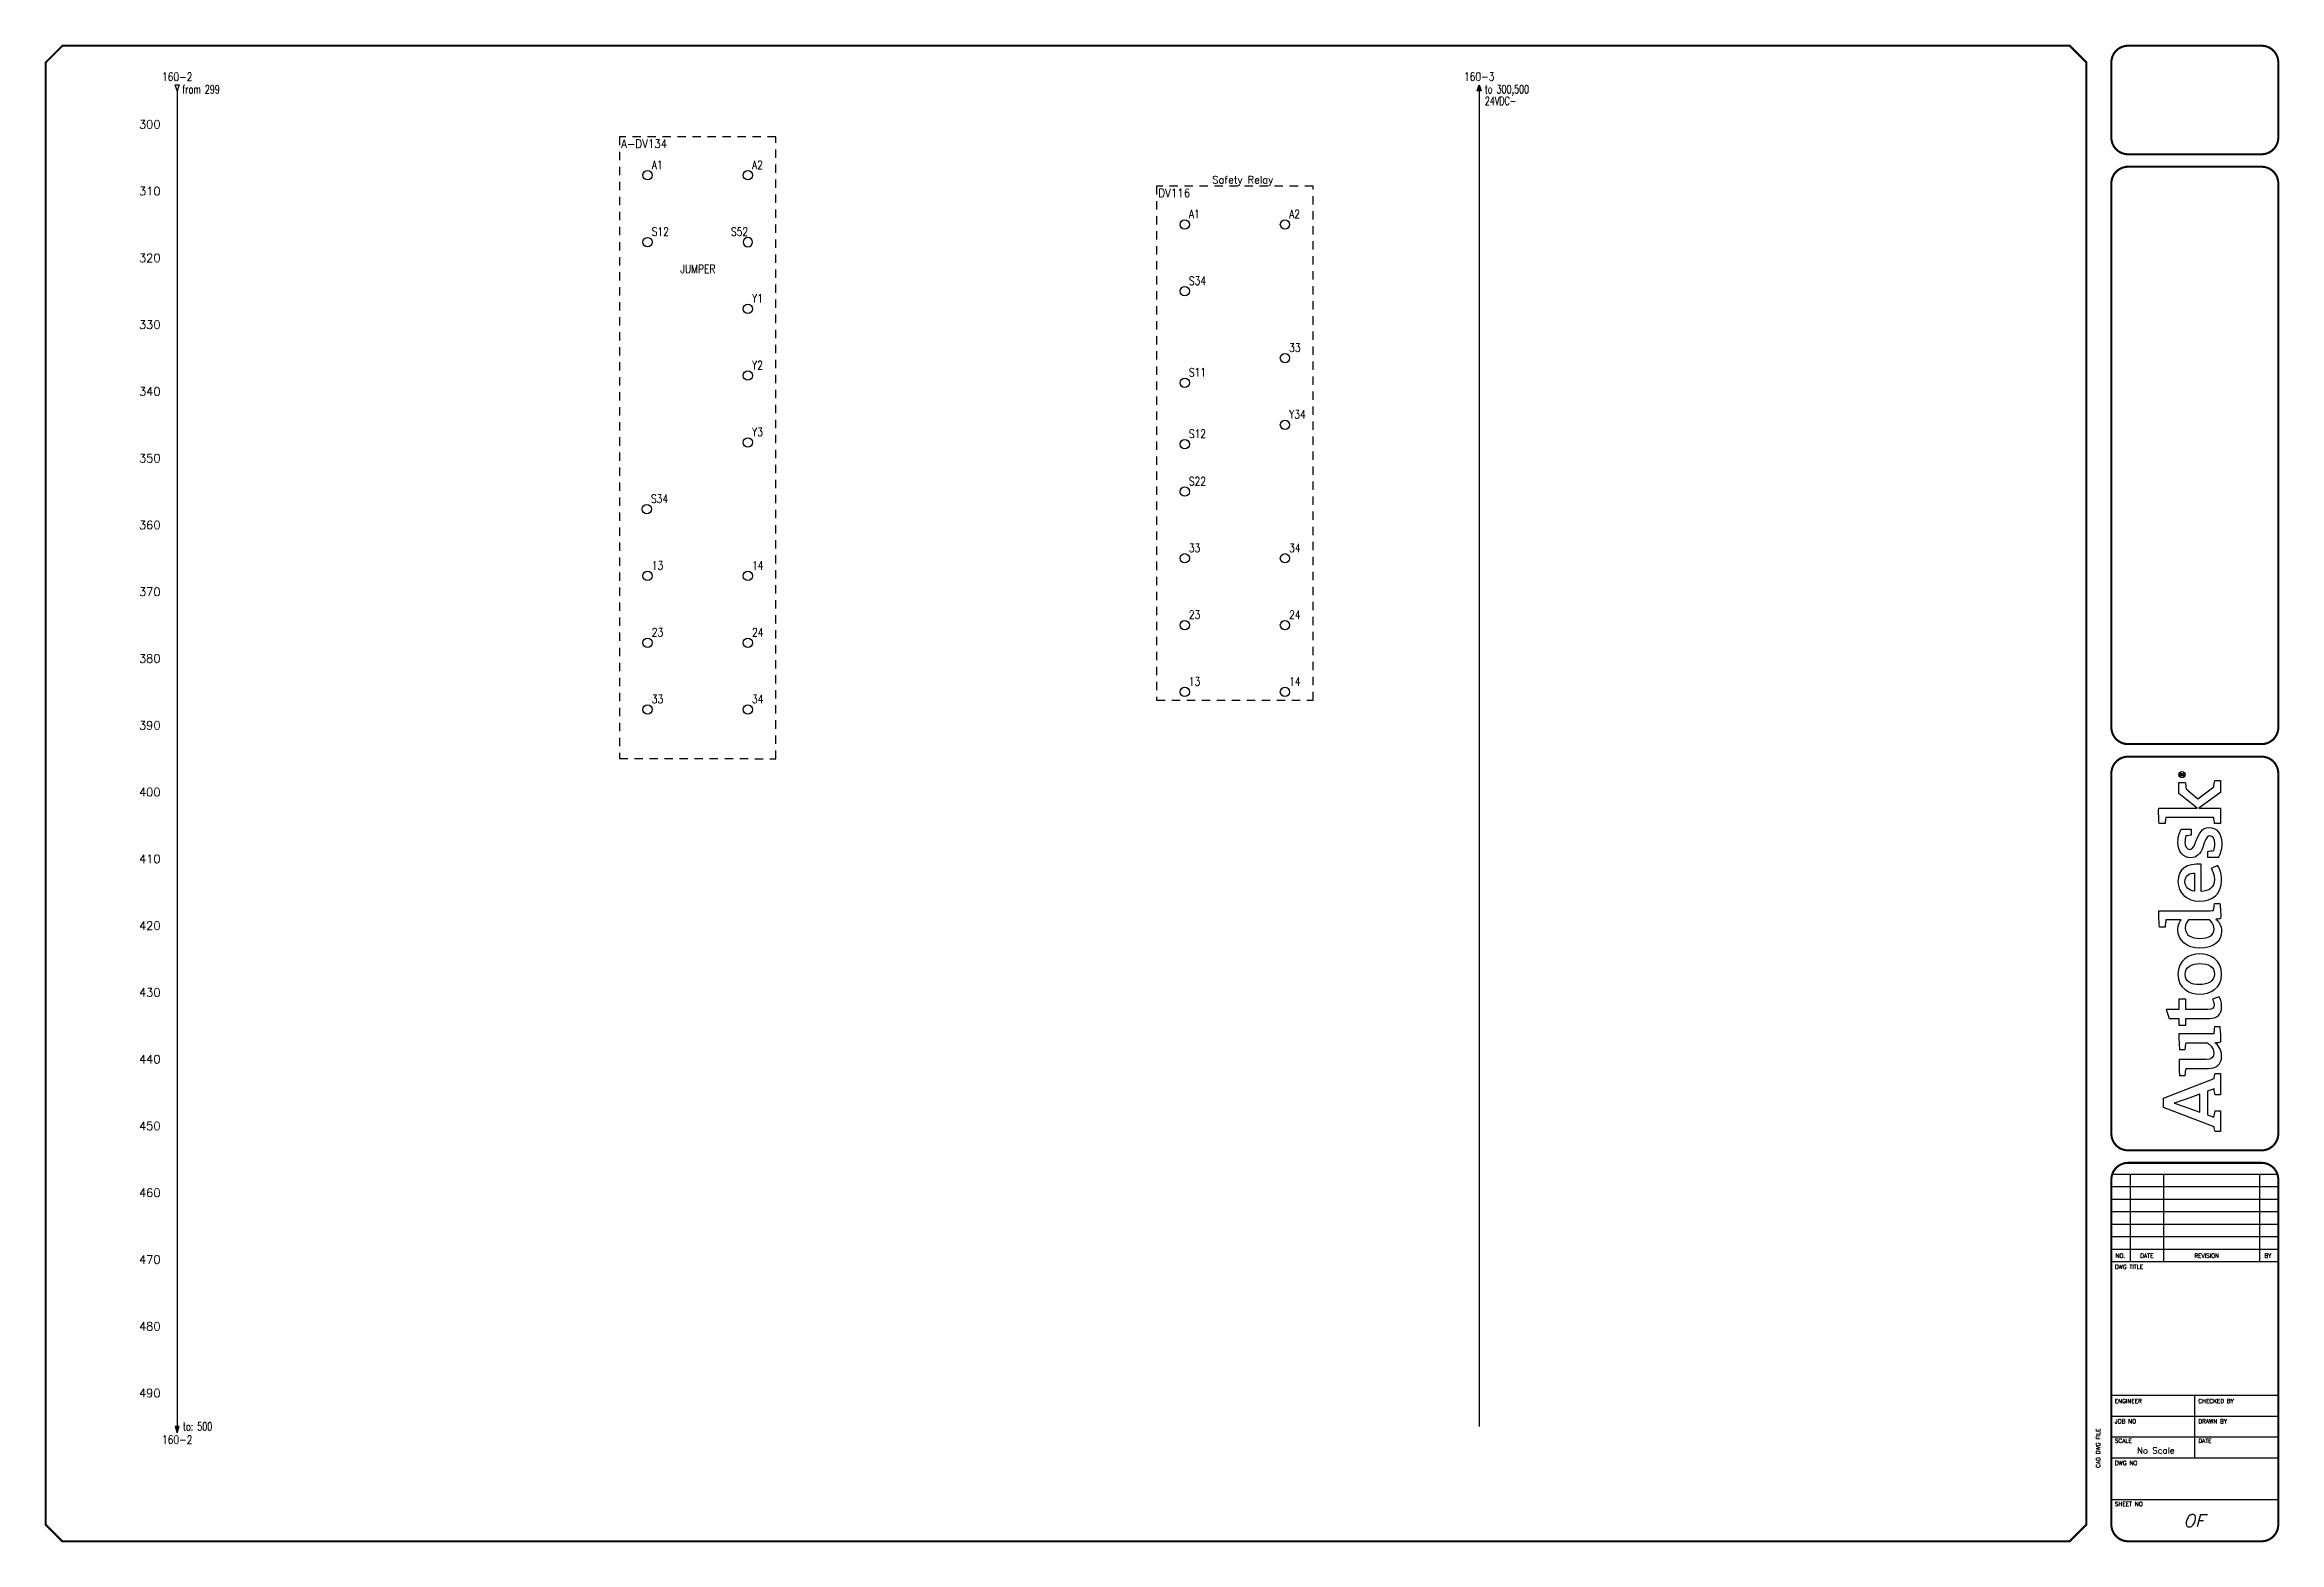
# Model space of a CAD drawing. Header units: inches. Extents: x 0 to 33.5, y 0 to 22.4.
import ezdxf
from ezdxf.enums import TextEntityAlignment as Align

# ---------------------------------------------------------------- set-up
doc = ezdxf.new("R2010")
doc.units = ezdxf.units.IN
doc.header["$MEASUREMENT"] = 0
doc.linetypes.add('HIDDEN2', pattern=[0.1875, 0.125, -0.0625])
for name, color, linetype in [('DESC', 150, 'Continuous'), ('LAYER_1', 160, 'Continuous'), ('MISC', 7, 'Continuous'), ('SYMS', 7, 'Continuous'), ('TAGS', 150, 'Continuous'), ('TERMS', 123, 'Continuous'), ('TITLE', 7, 'Continuous'), ('WIRENO', 72, 'Continuous'), ('WIREREF', 52, 'Continuous'), ('WIREREF_DEST', 52, 'Continuous'), ('WIRES', 7, 'Continuous'), ('XREF', 7, 'Continuous')]:
    doc.layers.add(name, color=color, linetype=linetype)
doc.styles.add('ITALIC', font='ITALIC')
doc.styles.add('SIMPLEX', font='SIMPLEX')
doc.styles.add('WD', font='romans.shx')

# ---------------------------------------------------------------- blocks, each defined once
blk = doc.blocks.new('AI9-BLK2')
at = {"layer": 'LAYER_1', "color": 7}
blk.add_circle((0, 0), 2.03, dxfattribs=at)
blk.add_open_spline([(1.7, 0), (1.7, -1), (1, -1.8), (0, -1.8), (-1, -1.8), (-1.7, -1), (-1.7, 0), (-1.7, 1), (-1, 1.8), (0, 1.8), (1, 1.8), (1.7, 1), (1.7, 0)], degree=3, knots=[0, 0, 0, 0, 1, 1, 1, 2, 2, 2, 3, 3, 3, 4, 4, 4, 4], dxfattribs=at)
blk = doc.blocks.new('AI9-BLK1')
at = {"layer": 'LAYER_1', "color": 7}
for points, knots in [([(0.7, -1.1), (0.7, -1.1), (0.2, -0.4), (0.2, -0.4), (0.1, -0.2), (0, -0.2), (-0.1, -0.1), (0.3, 0), (0.5, 0.2), (0.5, 0.5), (0.5, 0.8), (0.3, 1.1), (-0.2, 1.1), (-0.2, 1.1), (-0.8, 1.1), (-0.8, 1.1), (-0.8, 1.1), (-0.8, -1.1), (-0.8, -1.1), (-0.8, -1.1), (-0.5, -1.1), (-0.5, -1.1), (-0.5, -1.1), (-0.5, -0.1), (-0.5, -0.1), (-0.4, -0.1), (-0.3, -0.2), (-0.2, -0.3), (-0.2, -0.3), (0.3, -1.1), (0.3, -1.1), (0.3, -1.1), (0.7, -1.1), (0.7, -1.1)], [0, 0, 0, 0, 1, 1, 1, 2, 2, 2, 3, 3, 3, 4, 4, 4, 5, 5, 5, 6, 6, 6, 7, 7, 7, 8, 8, 8, 9, 9, 9, 10, 10, 10, 11, 11, 11, 11]), ([(0.2, 0.5), (0.2, 0.2), (-0.1, 0.1), (-0.3, 0.1), (-0.3, 0.1), (-0.5, 0.1), (-0.5, 0.1), (-0.5, 0.1), (-0.5, 0.8), (-0.5, 0.8), (-0.5, 0.8), (-0.2, 0.8), (-0.2, 0.8), (0.1, 0.8), (0.2, 0.7), (0.2, 0.5)], [0, 0, 0, 0, 1, 1, 1, 2, 2, 2, 3, 3, 3, 4, 4, 4, 5, 5, 5, 5])]:
    blk.add_open_spline(points, degree=3, knots=knots, dxfattribs=at)
blk = doc.blocks.new('LOGO')
for points, knots in [([(35.2, 4.3), (35.2, 4.3), (22.1, 38.1), (22.1, 38.1), (22.1, 38.1), (16.1, 38.1), (16.1, 38.1), (16.1, 38.1), (3.2, 4.3), (3.2, 4.3), (2.2, 4.2), (0.9, 4), (0, 3.7), (0, 3.7), (0, 0), (0, 0), (0, 0), (13.7, 0), (13.7, 0), (13.7, 0), (13.7, 3.7), (13.7, 3.7), (12.4, 4), (10.9, 4.3), (9.5, 4.4), (9.5, 4.4), (11.1, 8.8), (11.1, 8.8), (11.1, 8.8), (26.8, 8.8), (26.8, 8.8), (26.8, 8.8), (28.4, 4.3), (28.4, 4.3), (27, 4.2), (25.8, 4), (24.5, 3.7), (24.5, 3.7), (24.5, 0), (24.5, 0), (24.5, 0), (38.7, 0), (38.7, 0), (38.7, 0), (38.7, 3.7), (38.7, 3.7), (37.9, 3.9), (36, 4.3), (35.2, 4.3)], [0, 0, 0, 0, 1, 1, 1, 2, 2, 2, 3, 3, 3, 4, 4, 4, 5, 5, 5, 6, 6, 6, 7, 7, 7, 8, 8, 8, 9, 9, 9, 10, 10, 10, 11, 11, 11, 12, 12, 12, 13, 13, 13, 14, 14, 14, 15, 15, 15, 16, 16, 16, 16]), ([(12.8, 13.8), (12.8, 13.8), (16.6, 24.3), (16.6, 24.3), (17.8, 27.5), (18.2, 28.8), (18.8, 30.9), (18.8, 30.9), (18.9, 30.9), (18.9, 30.9), (19.6, 28.9), (20, 27.5), (21.1, 24.3), (21.1, 24.3), (24.9, 13.8), (24.9, 13.8), (24.9, 13.8), (12.8, 13.8), (12.8, 13.8)], [0, 0, 0, 0, 1, 1, 1, 2, 2, 2, 3, 3, 3, 4, 4, 4, 5, 5, 5, 6, 6, 6, 6]), ([(70.8, 23.1), (70.8, 23.1), (70.8, 27.7), (70.8, 27.7), (70.8, 27.7), (75.3, 27.7), (75.3, 27.7), (75.3, 27.7), (75.3, 34.3), (75.3, 34.3), (75.3, 34.3), (81.3, 36.2), (81.3, 36.2), (81.3, 36.2), (81.3, 27.7), (81.3, 27.7), (81.3, 27.7), (88, 27.7), (88, 27.7), (88, 27.7), (88, 23.1), (88, 23.1), (88, 23.1), (81.3, 23.1), (81.3, 23.1), (81.3, 23.1), (81.3, 8.4), (81.3, 8.4), (81.3, 5.6), (82.1, 4.3), (84.3, 4.3), (86, 4.3), (87.5, 5.1), (88, 5.5), (88, 5.5), (89.7, 0.9), (89.7, 0.9), (88.7, 0.3), (86.5, -0.7), (83.2, -0.7), (77.6, -0.7), (75.3, 2.4), (75.3, 7.4), (75.3, 7.4), (75.3, 23.1), (75.3, 23.1), (75.3, 23.1), (70.8, 23.1), (70.8, 23.1)], [0, 0, 0, 0, 1, 1, 1, 2, 2, 2, 3, 3, 3, 4, 4, 4, 5, 5, 5, 6, 6, 6, 7, 7, 7, 8, 8, 8, 9, 9, 9, 10, 10, 10, 11, 11, 11, 12, 12, 12, 13, 13, 13, 14, 14, 14, 15, 15, 15, 16, 16, 16, 16]), ([(147.1, 4.7), (147.1, 5.4), (147, 6.1), (147, 6.9), (147, 6.9), (147, 41.1), (147, 41.1), (143.4, 41.2), (139.3, 41), (136.1, 40.7), (136.1, 40.7), (136.1, 37), (136.1, 37), (137.7, 36.8), (139.6, 36.6), (141, 36.4), (141, 36.4), (141, 36.4), (141, 36.4), (141, 36.4), (141, 26.2), (141, 26.2), (140, 27.1), (138, 28.4), (134.3, 28.4), (127.3, 28.4), (122, 22.6), (122, 13.8), (122, 4.5), (126.6, -0.7), (133.4, -0.7), (137.1, -0.7), (139.6, 1.1), (141.3, 3.1), (141.3, 2.1), (141.6, 0.6), (141.8, 0), (145.2, -0.2), (148.7, 0.1), (151.7, 0.4), (151.7, 0.4), (151.7, 4.1), (151.7, 4.1), (150.2, 4.2), (148.4, 4.5), (147.1, 4.7)], [0, 0, 0, 0, 1, 1, 1, 2, 2, 2, 3, 3, 3, 4, 4, 4, 5, 5, 5, 6, 6, 6, 7, 7, 7, 8, 8, 8, 9, 9, 9, 10, 10, 10, 11, 11, 11, 12, 12, 12, 13, 13, 13, 14, 14, 14, 15, 15, 15, 15]), ([(229.4, 4.6), (229.4, 4.6), (221.5, 15.2), (221.5, 15.2), (221.5, 15.2), (228, 23), (228, 23), (229.4, 23.1), (231.3, 23.3), (232.4, 23.6), (232.4, 23.6), (232.4, 27.7), (232.4, 27.7), (232.4, 27.7), (225, 27.7), (225, 27.7), (225, 27.7), (215.2, 15.6), (215.2, 15.6), (215.2, 15.6), (215.2, 41.2), (215.2, 41.2), (211.8, 41.3), (208.2, 41.2), (205.1, 40.9), (205.1, 40.9), (205.1, 36.9), (205.1, 36.9), (206.5, 36.8), (208, 36.6), (209.1, 36.5), (209.1, 36.5), (209.1, 4.5), (209.1, 4.5), (207.8, 4.4), (206.3, 4.2), (205.1, 4), (205.1, 4), (205.1, 0), (205.1, 0), (205.1, 0), (215.2, 0), (215.2, 0), (215.2, 0), (215.2, 14.5), (215.2, 14.5), (215.2, 14.5), (225.6, 0), (225.6, 0), (225.6, 0), (233.7, 0), (233.7, 0), (233.7, 0), (233.7, 3.8), (233.7, 3.8), (232.2, 4.2), (230.6, 4.4), (229.4, 4.6)], [0, 0, 0, 0, 1, 1, 1, 2, 2, 2, 3, 3, 3, 4, 4, 4, 5, 5, 5, 6, 6, 6, 7, 7, 7, 8, 8, 8, 9, 9, 9, 10, 10, 10, 11, 11, 11, 12, 12, 12, 13, 13, 13, 14, 14, 14, 15, 15, 15, 16, 16, 16, 17, 17, 17, 18, 18, 18, 19, 19, 19, 19]), ([(59.7, -0.1), (59.5, 0.6), (59.2, 2.6), (59.1, 3.8), (57.8, 2), (54.9, -0.7), (50.2, -0.7), (44.2, -0.7), (42, 3.1), (42, 8.1), (42, 8.1), (42, 22.9), (42, 22.9), (40.6, 23.2), (38.8, 23.4), (37.3, 23.5), (37.3, 23.5), (37.3, 27.3), (37.3, 27.3), (40.3, 27.6), (44.4, 27.8), (48, 27.6), (48, 27.6), (48, 9.3), (48, 9.3), (48, 6.2), (49.1, 4.5), (52.3, 4.5), (55.8, 4.5), (58.4, 7.9), (59, 8.6), (59, 8.6), (59, 23), (59, 23), (57.8, 23.2), (56, 23.4), (54.6, 23.5), (54.6, 23.5), (54.6, 27.3), (54.6, 27.3), (57.6, 27.7), (61.5, 27.8), (65, 27.7), (65, 27.7), (65, 4.6), (65, 4.6), (66.3, 4.4), (68.1, 4.2), (69.6, 4.1), (69.6, 4.1), (69.6, 0.3), (69.6, 0.3), (66.7, 0), (63, -0.2), (59.7, -0.1)], [0, 0, 0, 0, 1, 1, 1, 2, 2, 2, 3, 3, 3, 4, 4, 4, 5, 5, 5, 6, 6, 6, 7, 7, 7, 8, 8, 8, 9, 9, 9, 10, 10, 10, 11, 11, 11, 12, 12, 12, 13, 13, 13, 14, 14, 14, 15, 15, 15, 16, 16, 16, 17, 17, 17, 18, 18, 18, 18]), ([(104.8, -0.7), (95.2, -0.7), (91.4, 7), (91.4, 13.8), (91.4, 20.6), (95.1, 28.4), (104.6, 28.4), (114.1, 28.4), (118.3, 20.8), (118.3, 14), (118.3, 7.2), (114.2, -0.7), (104.8, -0.7)], [0, 0, 0, 0, 1, 1, 1, 2, 2, 2, 3, 3, 3, 4, 4, 4, 4]), ([(104.5, 23.6), (99.6, 23.6), (97.8, 19.5), (97.8, 14), (97.8, 8.5), (99.9, 4.1), (104.8, 4.1), (109.8, 4.1), (111.8, 8.2), (111.8, 13.8), (111.8, 19.3), (109.5, 23.6), (104.5, 23.6)], [0, 0, 0, 0, 1, 1, 1, 2, 2, 2, 3, 3, 3, 4, 4, 4, 4]), ([(141, 7.6), (140.3, 6.7), (138.2, 4.3), (135, 4.3), (130.5, 4.3), (128.5, 8.1), (128.5, 13.8), (128.5, 19.6), (130.9, 23.5), (135.4, 23.5), (138.3, 23.5), (139.9, 22.3), (141, 21.3), (141, 21.3), (141, 7.6), (141, 7.6)], [0, 0, 0, 0, 1, 1, 1, 2, 2, 2, 3, 3, 3, 4, 4, 4, 5, 5, 5, 5]), ([(167.6, 4.1), (171.4, 4.1), (173.8, 5.5), (175, 6.2), (175, 6.2), (177.1, 2.1), (177.1, 2.1), (175.5, 1.1), (172.6, -0.7), (167.2, -0.7), (158.2, -0.7), (153.3, 5.5), (153.3, 14), (153.3, 22.5), (158.9, 28.4), (166.4, 28.4), (174.6, 28.4), (178.7, 22.5), (177.9, 12.9), (177.9, 12.9), (159.8, 12.9), (159.8, 12.9), (160, 7.9), (162.3, 4.1), (167.6, 4.1)], [0, 0, 0, 0, 1, 1, 1, 2, 2, 2, 3, 3, 3, 4, 4, 4, 5, 5, 5, 6, 6, 6, 7, 7, 7, 8, 8, 8, 8]), ([(172, 17.3), (171.9, 20.8), (170.4, 23.7), (166.3, 23.7), (162.6, 23.7), (160.6, 21.2), (159.9, 17.3), (159.9, 17.3), (172, 17.3), (172, 17.3)], [0, 0, 0, 0, 1, 1, 1, 2, 2, 2, 3, 3, 3, 3]), ([(193.3, 16.4), (190.2, 17.6), (187.8, 18.3), (187.8, 20.5), (187.8, 22.6), (189.9, 23.7), (192.6, 23.7), (194.1, 23.7), (195.6, 23.5), (196.8, 23.1), (196.9, 21.9), (197.1, 20.1), (197.3, 19.6), (197.3, 19.6), (201.3, 19.6), (201.3, 19.6), (201.3, 19.6), (201.3, 26.1), (201.3, 26.1), (200.2, 26.8), (197.1, 28.4), (192.4, 28.4), (186.5, 28.4), (182.2, 25), (182.2, 20.1), (182.2, 15.7), (184.9, 13.4), (189.1, 11.9), (193.4, 10.4), (196.7, 9.3), (196.7, 7.2), (196.7, 5.1), (195, 3.9), (191.4, 3.9), (189.9, 3.9), (188.1, 4.1), (187, 4.6), (186.9, 5.9), (186.6, 7.8), (186.3, 8.4), (186.3, 8.4), (182.3, 8.4), (182.3, 8.4), (182.3, 8.4), (182.3, 1.6), (182.3, 1.6), (182.3, 1.6), (182.3, 1.6), (182.3, 1.6), (184.1, 0.5), (187.5, -0.8), (191.8, -0.8), (198.3, -0.8), (202.4, 2.6), (202.4, 7.8), (202.4, 12.5), (197.8, 14.6), (193.3, 16.4)], [0, 0, 0, 0, 1, 1, 1, 2, 2, 2, 3, 3, 3, 4, 4, 4, 5, 5, 5, 6, 6, 6, 7, 7, 7, 8, 8, 8, 9, 9, 9, 10, 10, 10, 11, 11, 11, 12, 12, 12, 13, 13, 13, 14, 14, 14, 15, 15, 15, 16, 16, 16, 17, 17, 17, 18, 18, 18, 19, 19, 19, 19])]:
    blk.add_open_spline(points, degree=3, knots=knots)
for name, p in [('AI9-BLK2', (237.6, 25.7)), ('AI9-BLK1', (237.8, 25.7))]:
    blk.add_blockref(name, p)
blk = doc.blocks.new('NO_NUM_acade_title')
at = {"layer": 'TITLE'}
for p, q in [((30.594, 22.177), (30.594, 20.781)), ((30.969, 5.531), (33.469, 5.531)), ((31.25, 5.531), (31.25, 4.219)), ((31.75, 5.531), (31.75, 4.219)), ((33.188, 5.531), (33.188, 4.219)), ((30.969, 5.344), (33.469, 5.344)), ((30.969, 5.156), (33.469, 5.156)), ((30.969, 4.969), (33.469, 4.969)), ((30.969, 4.781), (33.469, 4.781)), ((30.969, 4.594), (33.469, 4.594)), ((30.969, 4.406), (33.469, 4.406)), ((30.969, 4.219), (33.469, 4.219)), ((30.594, 0.281), (30.594, 2.214)), ((30.969, 2.219), (33.469, 2.219)), ((32.219, 1.281), (32.219, 2.219)), ((30.969, 1.906), (33.469, 1.906)), ((30.969, 1.594), (33.469, 1.594)), ((30.969, 1.281), (33.469, 1.281)), ((30.969, 0.656), (33.469, 0.656))]:
    blk.add_line(p, q, dxfattribs=at)
at = {"layer": 'TITLE', "const_width": 0.0312}
blk.add_lwpolyline([(30.594, 0.281), (30.594, 22.177), (30.344, 22.427), (0.281, 22.427), (0.031, 22.177), (0.031, 0.281), (0.281, 0.031), (30.344, 0.031)], close=True, dxfattribs=at)
for points in [[(31.219, 22.427, 0.414214), (30.969, 22.177, 0.414214)], [(33.469, 22.177, 0.414214), (33.219, 22.427, 0.414214)], [(30.969, 21.052, 0.414214), (31.219, 20.802, 0.414214)], [(33.219, 20.802, 0.414214), (33.469, 21.052, 0.414214)], [(31.219, 20.615, 0.414214), (30.969, 20.365, 0.414214)], [(33.469, 20.365, 0.414214), (33.219, 20.615, 0.414214)], [(30.969, 12.219, 0.414214), (31.219, 11.969, 0.414214)], [(33.219, 11.969, 0.414214), (33.469, 12.219, 0.414214)], [(31.219, 11.781, 0.414214), (30.969, 11.531, 0.414214)], [(33.469, 11.531, 0.414214), (33.219, 11.781, 0.414214)], [(30.969, 6.135, 0.414214), (31.219, 5.885, 0.414214)], [(33.219, 5.885, 0.414214), (33.469, 6.135, 0.414214)], [(31.219, 5.698, 0.414214), (30.969, 5.448, 0.414214)], [(33.469, 5.448, 0.414214), (33.219, 5.698, 0.414214)], [(30.969, 0.281, 0.414214), (31.219, 0.031, 0.414214)], [(33.219, 0.031, 0.414214), (33.469, 0.281, 0.414214)]]:
    blk.add_lwpolyline(points, format="xyb", dxfattribs=at)
for points in [[(33.219, 22.427), (31.219, 22.427)], [(30.969, 22.177), (30.969, 21.052)], [(33.469, 22.177), (33.469, 21.052)], [(33.219, 20.802), (31.219, 20.802)], [(33.219, 20.615), (31.219, 20.615)], [(30.969, 20.365), (30.969, 12.219)], [(33.469, 20.365), (33.469, 12.219)], [(31.219, 11.969), (33.219, 11.969)], [(31.219, 11.781), (33.219, 11.781)], [(31.219, 5.885), (33.219, 5.885)], [(31.219, 5.698), (33.219, 5.698)], [(30.969, 5.448), (30.969, 0.281)], [(33.469, 5.448), (33.469, 0.281)], [(31.219, 0.031), (33.219, 0.031)]]:
    blk.add_lwpolyline(points, dxfattribs=at)
at = {"layer": 'TITLE', "color": 7, "const_width": 0.0312}
for points in [[(30.969, 11.531), (30.969, 6.135)], [(33.469, 11.531), (33.469, 6.135)]]:
    blk.add_lwpolyline(points, dxfattribs=at)
at = {"xscale": 0.02250000000000085, "yscale": 0.02250000000000085, "zscale": 0.02250000000000085, "rotation": 90}
blk.add_blockref('LOGO', (32.605, 6.167), dxfattribs=at)
at = {"layer": 'TITLE', "color": 1, "style": 'SIMPLEX'}
for s, p in [('DWG TITLE', (31.021, 4.109)), ('ENGINEER', (31.021, 2.099)), ('CHECKED BY', (32.271, 2.099)), ('JOB NO', (31.021, 1.797)), ('DRAWN BY', (32.271, 1.797)), ('SCALE', (31.021, 1.505)), ('DATE', (32.271, 1.505)), ('DWG NO', (31.021, 1.172)), ('SHEET NO', (31.021, 0.557))]:
    blk.add_text(s, height=0.0625, dxfattribs=at).set_placement(p)
at = {"layer": 'TITLE', "color": 1}
for s, height, style, p in [('NO.', 0.0625, 'SIMPLEX', (31.104, 4.307)), ('DATE', 0.0625, 'SIMPLEX', (31.5, 4.307)), ('REVISION', 0.0625, 'SIMPLEX', (32.396, 4.307)), ('BY', 0.0625, 'SIMPLEX', (33.313, 4.307)), ('OF', 0.1875, 'ITALIC', (32.208, 0.339))]:
    blk.add_text(s, height=height, dxfattribs=dict(at, style=style)).set_placement(p, align=Align.MIDDLE)
at = {"layer": 'TITLE', "color": 1, "style": 'SIMPLEX'}
blk.add_text('CAD DWG FILE', height=0.0625, rotation=90, dxfattribs=at).set_placement((30.802, 1.13))
at = {"layer": 'TITLE', "color": 1, "style": 'ITALIC'}
for tag, height, p in [('TITLE#1', 0.125, (32.156, 3.406)), ('TITLE#2', 0.125, (32.156, 3.204)), ('TITLE#3', 0.125, (32.156, 3.001)), ('TITLE#4', 0.125, (32.156, 2.799)), ('DWG#', 0.2, (32.156, 0.826))]:
    blk.add_attdef(tag, text='', height=height, dxfattribs=at).set_placement(p, align=Align.CENTER)
at = {"layer": 'TITLE', "color": 1, "style": 'SIMPLEX'}
blk.add_attdef('CAD#', (30.826, 1.958), '', height=0.0938, rotation=90, dxfattribs=at)
at = {"layer": 'TITLE', "color": 1}
for tag, p, height, style in [('ENGINEER', (31.237, 1.958), 0.0938, 'ITALIC'), ('CHKDBY', (32.424, 1.958), 0.0938, 'ITALIC'), ('JOB#', (31.464, 1.644), 0.0938, 'SIMPLEX'), ('DRAWNBY', (32.494, 1.644), 0.0938, 'ITALIC'), ('SCALE', (31.353, 1.344), 0.0938, 'SIMPLEX'), ('DATE', (32.408, 1.344), 0.0938, 'SIMPLEX'), ('SHTS', (32.532, 0.25), 0.2, 'ITALIC')]:
    blk.add_attdef(tag, p, '', height=height, dxfattribs=dict(at, style=style))
at = {"layer": 'TITLE', "color": 1, "style": 'ITALIC'}
blk.add_attdef('SH#', text='', height=0.2, dxfattribs=at).set_placement((31.881, 0.25), align=Align.RIGHT)
at = {"layer": 'TITLE', "color": 7, "flags": 9}
blk.add_attdef('WD_TB', (31.219, 0.031), '', height=0.125, dxfattribs=at)
blk = doc.blocks.new('HT0002')
blk.add_circle((0, 0), 0.0699)
at = {"style": 'WD', "width": 0.7}
for tag, p in [('INST', (0.062, 0.42)), ('LOC', (0.062, 0.25))]:
    blk.add_attdef(tag, p, '', height=0.125, dxfattribs=at)
at = {"style": 'WD', "flags": 1}
for tag, p, height in [('X4TERM01', (-0.07, 0), 0.01), ('X4TERMDESC01', (-0.055, -0.023), 0.025), ('X2TERMDESC01', (-0.006, 0.029), 0.025), ('X2TERM01', (0, 0.07), 0.01), ('X1TERMDESC01', (0.039, 0.007), 0.025), ('X1TERM01', (0.07, 0), 0.01), ('X8TERM01', (0, -0.07), 0.01), ('X8TERMDESC01', (0, -0.054), 0.025)]:
    blk.add_attdef(tag, p, '', height=height, dxfattribs=at)
at = {"linetype": 'Continuous', "style": 'WD'}
for tag, p, height, width, flags in [('TERM01', (0.062, 0.094), 0.125, 0.8, 8), ('TAGSTRIP', (0.053, -0.229), 0.125, 0.9, 8), ('CAT', (0.213, -0.406), 0.109, 0.8, 1)]:
    blk.add_attdef(tag, p, '', height=height, dxfattribs=dict(at, width=width, flags=flags))
at = {"linetype": 'Continuous', "style": 'WD', "width": 0.8, "flags": 1}
blk.add_attdef('MFG', text='', height=0.109, dxfattribs=at).set_placement((0.088, -0.406), align=Align.RIGHT)
at = {"style": 'WD', "width": 0.7, "flags": 1}
blk.add_attdef('ASSYCODE', (0.062, -0.281), '', height=0.01, dxfattribs=at)
blk = doc.blocks.new('WD_WNH')
at = {"linetype": 'Continuous', "style": 'WD', "width": 0.8}
blk.add_attdef('WIRENO', text='', height=0.125, dxfattribs=at).set_placement((0, 0.0625), align=Align.CENTER)
blk = doc.blocks.new('WD_MLRH')
at = {"style": 'WD'}
blk.add_attdef('RUNGFIRST', text='', height=0.125, dxfattribs=at).set_placement((-0.25, 0), align=Align.MIDDLE_RIGHT)
at = {"style": 'WD', "flags": 1}
for tag, p in [('WIRE-START', (-0.25, -0.356)), ('RUNGHORV', (-0.25, -0.127)), ('WIREMODE', (-0.25, -0.281)), ('RUNGDIST', (-0.25, -0.2)), ('RUNGCNT', (-0.25, -0.237)), ('RUNGINC', (-0.25, -0.163)), ('WIREFMT', (-0.25, -0.321)), ('WIRE-GSUF', (-0.25, -0.396)), ('PH3SPACE', (-0.25, -0.437))]:
    blk.add_attdef(tag, text='', height=0.025, dxfattribs=at).set_placement(p, align=Align.RIGHT)
blk = doc.blocks.new('HA1S2')
for points in [[(0, 0), (-0.031, 0), (0, 0.094), (0.031, 0), (0, 0)], [(-0.016, 0.011), (0.016, 0.011), (0, 0.058), (-0.016, 0.011)]]:
    blk.add_lwpolyline(points)
at = {"style": 'WD', "width": 0.8, "flags": 8}
blk.add_attdef('WIRENO', text='', height=0.125, dxfattribs=at).set_placement((0, 0.153), align=Align.CENTER)
at = {"style": 'WD', "flags": 1}
for tag, p in [('X8TERM01', (0, 0)), ('SIGCODE', (0.026, 0.066))]:
    blk.add_attdef(tag, p, '', height=0.01, dxfattribs=at)
at = {"style": 'WD', "width": 0.7}
for tag, p in [('XREF', (0.084, -0.036)), ('DESC1', (0.084, -0.211))]:
    blk.add_attdef(tag, p, '', height=0.125, dxfattribs=at)
blk = doc.blocks.new('HA1S4')
for points in [[(0, 0), (-0.031, 0), (0, -0.094), (0.031, 0), (0, 0)], [(0.016, -0.011), (-0.016, -0.011), (0, -0.058), (0.016, -0.011)]]:
    blk.add_lwpolyline(points)
at = {"style": 'WD', "flags": 1}
for tag, p in [('X2TERM01', (0, 0)), ('SIGCODE', (0.035, -0.083))]:
    blk.add_attdef(tag, p, '', height=0.01, dxfattribs=at)
at = {"style": 'WD', "width": 0.7}
for tag, p in [('XREF', (0.088, -0.062)), ('DESC1', (0.088, 0.113))]:
    blk.add_attdef(tag, p, '', height=0.125, dxfattribs=at)
at = {"style": 'WD', "width": 0.8, "flags": 8}
blk.add_attdef('WIRENO', text='', height=0.125, dxfattribs=at).set_placement((0, -0.259), align=Align.CENTER)
blk = doc.blocks.new('HA1D2')
blk.add_lwpolyline([(0, 0.094), (0.031, 0.094), (0, 0), (-0.031, 0.094), (0, 0.094)])
at = {"style": 'WD', "width": 0.8, "flags": 8}
blk.add_attdef('WIRENO', text='', height=0.125, dxfattribs=at).set_placement((0, 0.15), align=Align.CENTER)
at = {"style": 'WD', "flags": 1}
for tag, p in [('X8TERM01', (0, 0)), ('SIGCODE', (0.026, 0.066))]:
    blk.add_attdef(tag, p, '', height=0.01, dxfattribs=at)
at = {"style": 'WD', "width": 0.7}
for tag, p in [('XREF', (0.077, -0.037)), ('DESC1', (0.077, -0.206))]:
    blk.add_attdef(tag, p, '', height=0.125, dxfattribs=at)

msp = doc.modelspace()

# ---------------------------------------------------------------- linework, layer by layer
at = {"color": 251, "linetype": 'HIDDEN2'}
for points in [[(8.625, 21.063), (8.625, 11.755), (10.968, 11.75), (10.968, 21.063)], [(16.67, 20.326), (16.67, 12.625), (19.012, 12.625), (19.012, 20.326)]]:
    msp.add_lwpolyline(points, close=True, dxfattribs=at)
at = {"layer": 'WIRES'}
for p, q in [((2, 21.75), (2, 1.75)), ((21.5, 21.75), (21.5, 1.75))]:
    msp.add_line(p, q, dxfattribs=at)

# ---------------------------------------------------------------- block references
for name, p, values in [('NO_NUM_acade_title', (0, 0), {'SCALE': 'No Scale'}), ('WD_MLRH', (2, 21.25), {'RUNGFIRST': '300'})]:
    msp.add_blockref(name, p).add_auto_attribs(values)
at = {"layer": 'SYMS'}
ref = msp.add_blockref('HA1D2', (2, 21.75), dxfattribs=at)
ref.add_attrib('WIRENO', '160-2', dxfattribs={"layer": 'WIREREF_DEST', "height": 0.125, "style": 'WD', "width": 0.8, "flags": 8}).set_placement((2, 21.9), align=Align.CENTER)
ref.add_attrib('XREF', 'from 299', (2.077, 21.713), dxfattribs={"layer": 'XREF', "height": 0.125, "style": 'WD', "width": 0.7})
ref = msp.add_blockref('HA1S2', (21.5, 21.75), dxfattribs=at)
ref.add_attrib('DESC1', '24VDC-', (21.584, 21.539), dxfattribs={"layer": 'DESC', "height": 0.125, "style": 'WD', "width": 0.7})
ref.add_attrib('WIRENO', '160-3', dxfattribs={"layer": 'WIREREF', "height": 0.125, "style": 'WD', "width": 0.8, "flags": 8}).set_placement((21.5, 21.903), align=Align.CENTER)
ref.add_attrib('XREF', 'to 300,500', (21.584, 21.714), dxfattribs={"layer": 'XREF', "height": 0.125, "style": 'WD', "width": 0.7})
ref = msp.add_blockref('HT0002', (9.045, 20.487), dxfattribs=at)
ref.add_attrib('TAGSTRIP', 'A-DV134', (8.65, 20.897), dxfattribs={"layer": 'TAGS', "linetype": 'Continuous', "height": 0.125, "style": 'WD', "width": 0.9, "flags": 8})
ref.add_attrib('TERM01', 'A1', (9.108, 20.581), dxfattribs={"layer": 'TERMS', "linetype": 'Continuous', "height": 0.125, "style": 'WD', "width": 0.8, "flags": 8})
ref = msp.add_blockref('HT0002', (10.547, 20.487), dxfattribs=at)
ref.add_attrib('TERM01', 'A2', (10.61, 20.581), dxfattribs={"layer": 'TERMS', "linetype": 'Continuous', "height": 0.125, "style": 'WD', "width": 0.8, "flags": 8})
ref = msp.add_blockref('HT0002', (17.09, 19.75), dxfattribs=at)
ref.add_attrib('TAGSTRIP', 'DV116', (16.695, 20.16), dxfattribs={"layer": 'TAGS', "linetype": 'Continuous', "height": 0.125, "style": 'WD', "width": 0.9, "flags": 8})
ref.add_attrib('TERM01', 'A1', (17.152, 19.844), dxfattribs={"layer": 'TERMS', "linetype": 'Continuous', "height": 0.125, "style": 'WD', "width": 0.8, "flags": 8})
ref.add_attrib('CAT', 'Safety Relay', dxfattribs={"layer": 'MISC', "color": 0, "linetype": 'Continuous', "height": 0.10938, "style": 'WD'}).set_placement((17.502, 20.332), align=Align.BOTTOM_LEFT)
ref = msp.add_blockref('HT0002', (18.592, 19.75), dxfattribs=at)
ref.add_attrib('TERM01', 'A2', (18.654, 19.844), dxfattribs={"layer": 'TERMS', "linetype": 'Continuous', "height": 0.125, "style": 'WD', "width": 0.8, "flags": 8})
ref = msp.add_blockref('HT0002', (9.045, 19.487), dxfattribs=at)
ref.add_attrib('TERM01', 'S12', (9.108, 19.581), dxfattribs={"layer": 'TERMS', "linetype": 'Continuous', "height": 0.125, "style": 'WD', "width": 0.8, "flags": 8})
ref = msp.add_blockref('HT0002', (10.547, 19.487), dxfattribs=dict(at, xscale=-1))
ref.add_attrib('TERM01', 'S52', (10.294, 19.581), dxfattribs={"layer": 'TERMS', "linetype": 'Continuous', "height": 0.125, "style": 'WD', "width": 0.8, "flags": 8})
ref = msp.add_blockref('HT0002', (17.09, 18.75), dxfattribs=at)
ref.add_attrib('TERM01', 'S34', (17.152, 18.844), dxfattribs={"layer": 'TERMS', "linetype": 'Continuous', "height": 0.125, "style": 'WD', "width": 0.8, "flags": 8})
ref = msp.add_blockref('HT0002', (10.547, 18.487), dxfattribs=at)
ref.add_attrib('TERM01', 'Y1', (10.61, 18.581), dxfattribs={"layer": 'TERMS', "linetype": 'Continuous', "height": 0.125, "style": 'WD', "width": 0.8, "flags": 8})
ref = msp.add_blockref('HT0002', (18.592, 17.75), dxfattribs=at)
ref.add_attrib('TERM01', '33', (18.654, 17.844), dxfattribs={"layer": 'TERMS', "linetype": 'Continuous', "height": 0.125, "style": 'WD', "width": 0.8, "flags": 8})
ref = msp.add_blockref('HT0002', (10.547, 17.487), dxfattribs=at)
ref.add_attrib('TERM01', 'Y2', (10.61, 17.581), dxfattribs={"layer": 'TERMS', "linetype": 'Continuous', "height": 0.125, "style": 'WD', "width": 0.8, "flags": 8})
ref = msp.add_blockref('HT0002', (17.09, 17.381), dxfattribs=at)
ref.add_attrib('TERM01', 'S11', (17.152, 17.475), dxfattribs={"layer": 'TERMS', "linetype": 'Continuous', "height": 0.125, "style": 'WD', "width": 0.8, "flags": 8})
ref = msp.add_blockref('HT0002', (18.592, 16.75), dxfattribs=at)
ref.add_attrib('TERM01', 'Y34', (18.654, 16.844), dxfattribs={"layer": 'TERMS', "linetype": 'Continuous', "height": 0.125, "style": 'WD', "width": 0.8, "flags": 8})
ref = msp.add_blockref('HT0002', (10.547, 16.487), dxfattribs=at)
ref.add_attrib('TERM01', 'Y3', (10.61, 16.581), dxfattribs={"layer": 'TERMS', "linetype": 'Continuous', "height": 0.125, "style": 'WD', "width": 0.8, "flags": 8})
ref = msp.add_blockref('HT0002', (17.09, 16.46), dxfattribs=at)
ref.add_attrib('TERM01', 'S12', (17.152, 16.554), dxfattribs={"layer": 'TERMS', "linetype": 'Continuous', "height": 0.125, "style": 'WD', "width": 0.8, "flags": 8})
ref = msp.add_blockref('HT0002', (17.09, 15.751), dxfattribs=at)
ref.add_attrib('TERM01', 'S22', (17.152, 15.844), dxfattribs={"layer": 'TERMS', "linetype": 'Continuous', "height": 0.125, "style": 'WD', "width": 0.8, "flags": 8})
ref = msp.add_blockref('HT0002', (9.034, 15.488), dxfattribs=at)
ref.add_attrib('TERM01', 'S34', (9.097, 15.581), dxfattribs={"layer": 'TERMS', "linetype": 'Continuous', "height": 0.125, "style": 'WD', "width": 0.8, "flags": 8})
ref = msp.add_blockref('HT0002', (17.09, 14.751), dxfattribs=at)
ref.add_attrib('TERM01', '33', (17.152, 14.844), dxfattribs={"layer": 'TERMS', "linetype": 'Continuous', "height": 0.125, "style": 'WD', "width": 0.8, "flags": 8})
ref = msp.add_blockref('HT0002', (18.592, 14.751), dxfattribs=at)
ref.add_attrib('TERM01', '34', (18.654, 14.844), dxfattribs={"layer": 'TERMS', "linetype": 'Continuous', "height": 0.125, "style": 'WD', "width": 0.8, "flags": 8})
ref = msp.add_blockref('HT0002', (9.045, 14.487), dxfattribs=at)
ref.add_attrib('TERM01', '13', (9.108, 14.581), dxfattribs={"layer": 'TERMS', "linetype": 'Continuous', "height": 0.125, "style": 'WD', "width": 0.8, "flags": 8})
ref = msp.add_blockref('HT0002', (10.547, 14.487), dxfattribs=at)
ref.add_attrib('TERM01', '14', (10.61, 14.581), dxfattribs={"layer": 'TERMS', "linetype": 'Continuous', "height": 0.125, "style": 'WD', "width": 0.8, "flags": 8})
ref = msp.add_blockref('HT0002', (17.09, 13.75), dxfattribs=at)
ref.add_attrib('TERM01', '23', (17.152, 13.844), dxfattribs={"layer": 'TERMS', "linetype": 'Continuous', "height": 0.125, "style": 'WD', "width": 0.8, "flags": 8})
ref = msp.add_blockref('HT0002', (18.592, 13.75), dxfattribs=at)
ref.add_attrib('TERM01', '24', (18.654, 13.844), dxfattribs={"layer": 'TERMS', "linetype": 'Continuous', "height": 0.125, "style": 'WD', "width": 0.8, "flags": 8})
ref = msp.add_blockref('HT0002', (9.045, 13.487), dxfattribs=at)
ref.add_attrib('TERM01', '23', (9.108, 13.581), dxfattribs={"layer": 'TERMS', "linetype": 'Continuous', "height": 0.125, "style": 'WD', "width": 0.8, "flags": 8})
ref = msp.add_blockref('HT0002', (10.547, 13.487), dxfattribs=at)
ref.add_attrib('TERM01', '24', (10.61, 13.581), dxfattribs={"layer": 'TERMS', "linetype": 'Continuous', "height": 0.125, "style": 'WD', "width": 0.8, "flags": 8})
ref = msp.add_blockref('HT0002', (17.09, 12.75), dxfattribs=at)
ref.add_attrib('TERM01', '13', (17.152, 12.844), dxfattribs={"layer": 'TERMS', "linetype": 'Continuous', "height": 0.125, "style": 'WD', "width": 0.8, "flags": 8})
ref = msp.add_blockref('HT0002', (18.592, 12.75), dxfattribs=at)
ref.add_attrib('TERM01', '14', (18.654, 12.844), dxfattribs={"layer": 'TERMS', "linetype": 'Continuous', "height": 0.125, "style": 'WD', "width": 0.8, "flags": 8})
ref = msp.add_blockref('HT0002', (9.045, 12.487), dxfattribs=at)
ref.add_attrib('TERM01', '33', (9.108, 12.581), dxfattribs={"layer": 'TERMS', "linetype": 'Continuous', "height": 0.125, "style": 'WD', "width": 0.8, "flags": 8})
ref = msp.add_blockref('HT0002', (10.547, 12.487), dxfattribs=at)
ref.add_attrib('TERM01', '34', (10.61, 12.581), dxfattribs={"layer": 'TERMS', "linetype": 'Continuous', "height": 0.125, "style": 'WD', "width": 0.8, "flags": 8})
ref = msp.add_blockref('HA1S4', (2, 1.75), dxfattribs=at)
ref.add_attrib('WIRENO', '160-2', dxfattribs={"layer": 'WIREREF', "height": 0.125, "style": 'WD', "width": 0.8, "flags": 8}).set_placement((2, 1.491), align=Align.CENTER)
ref.add_attrib('XREF', 'to: 500', (2.087, 1.688), dxfattribs={"layer": 'XREF', "height": 0.125, "style": 'WD', "width": 0.7})
at = {"layer": 'WIRENO'}
ref = msp.add_blockref('WD_WNH', (9.799, 18.96), dxfattribs=dict(at, xscale=-1))
ref.add_attrib('WIRENO', 'JUMPER', dxfattribs={"linetype": 'Continuous', "height": 0.125, "style": 'WD', "width": 0.8}).set_placement((9.799, 19.022), align=Align.CENTER)

# ---------------------------------------------------------------- texts
at = {"style": 'WD'}
for s, p in [('310', (1.75, 20.25)), ('320', (1.75, 19.25)), ('330', (1.75, 18.25)), ('340', (1.75, 17.25)), ('350', (1.75, 16.25)), ('360', (1.75, 15.25)), ('370', (1.75, 14.25)), ('380', (1.75, 13.25)), ('390', (1.75, 12.25)), ('400', (1.75, 11.25)), ('410', (1.75, 10.25)), ('420', (1.75, 9.25)), ('430', (1.75, 8.25)), ('440', (1.75, 7.25)), ('450', (1.75, 6.25)), ('460', (1.75, 5.25)), ('470', (1.75, 4.25)), ('480', (1.75, 3.25)), ('490', (1.75, 2.25))]:
    msp.add_text(s, height=0.125, dxfattribs=at).set_placement(p, align=Align.MIDDLE_RIGHT)

doc.saveas('drawing.dxf')
